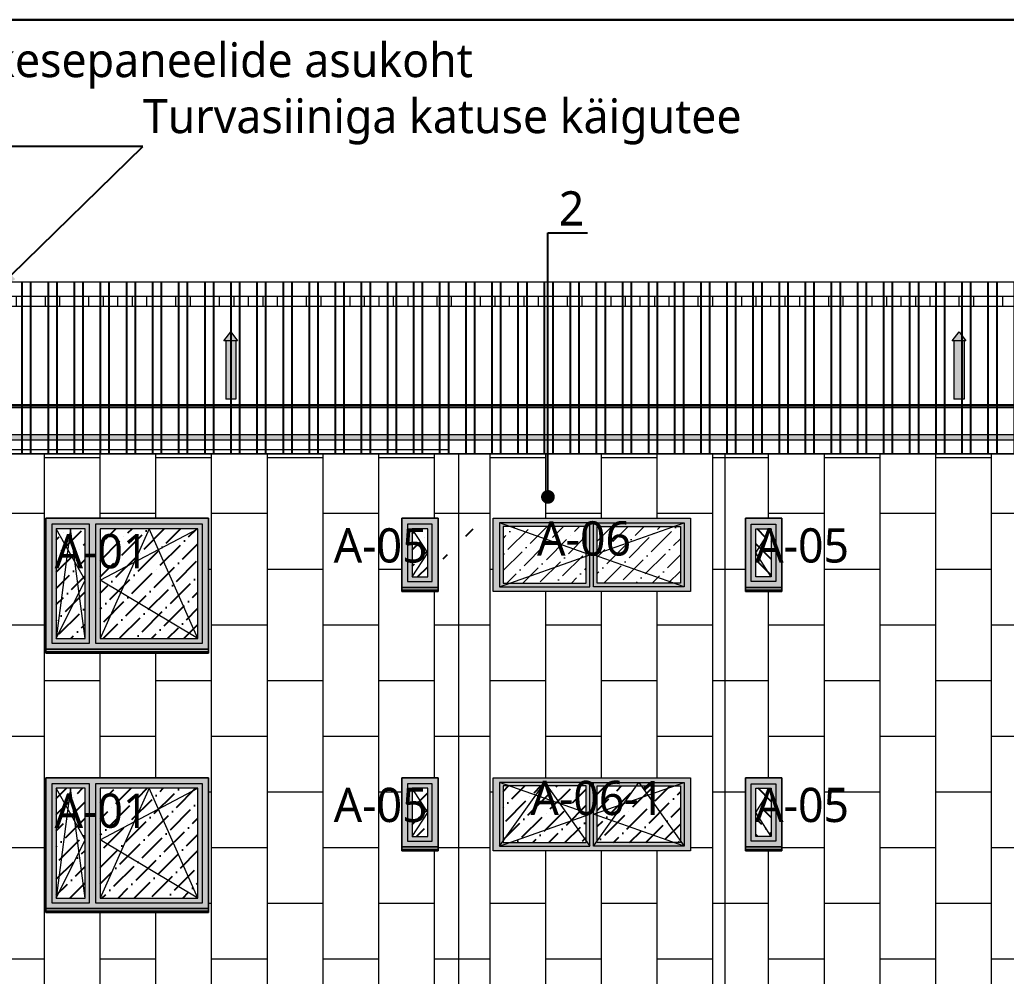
# Model space of a CAD drawing. Header units: millimetres. Extents: x 83708 to 840243643, y 645190 to 956201.
# Drawn here: x 343543 to 354340, y 810582 to 821051 of the extents above; entities that cross this region are included whole.
import ezdxf
from ezdxf import colors
from ezdxf.entities.mleader import LeaderData, LeaderLine
from ezdxf.math import Vec2, Vec3

# ---------------------------------------------------------------- set-up
doc = ezdxf.new("R2010")
doc.units = ezdxf.units.MM
for name, color, linetype in [('!ESP_Avatäited plaanil', 7, 'Continuous'), ('!ESP_Tekst', 7, 'Continuous'), ('!ESP_Viited', 7, 'Continuous')]:
    doc.layers.add(name, color=color, linetype=linetype)
for name, color, linetype, lineweight in [('!ESP_AVATÄITED VAADETEL', 7, 'Continuous', 9), ('!ESP_Fassaad', 7, 'Continuous', 9), ('!ESP_Konstruktsioon lõikes', 7, 'Continuous', 30), ('!ESP_Tsementkiudplaat', 9, 'Continuous', 0), ('OL.OL. KOSTRUKTSIOONID', 7, 'Continuous', 0), ('Sein', 7, 'Continuous', 9)]:
    doc.layers.add(name, color=color, linetype=linetype, lineweight=lineweight)
doc.layers.add('!ESP_no_print', color=252, linetype='Continuous', plot=False)
doc.layers.add('!ESP_Värvitoon_RR23', color=7, linetype='Continuous', true_color=0x45494e)
doc.layers.add('!ESP_Värvitoon_tumehall', color=7, linetype='Continuous', true_color=0x45494e)
doc.styles.add('Annotative', font='malgunsl.ttf', dxfattribs={"height": 2})
pattern_1 = [(45, (-62517.02, 229899.16), (66.2913, 243.068), [312.5, -62.5, 0, -62.5])]
pattern_2 = [(45, (-802, -1246.17), (66.2913, 243.068), [312.5, -62.5, 0, -62.5])]

# ---------------------------------------------------------------- blocks, each defined once
blk = doc.blocks.new('väikeaken')
at = {"linetype": 'ByBlock'}
blk.add_wipeout([(-54592, 228105), (-56372, 228105), (-56372, 226630), (-54592, 226630)], dxfattribs=at)
blk.add_wipeout([(-54592, 228105), (-56372, 228105), (-56372, 226630), (-54592, 226630)])
blk.add_wipeout([(-56372, 228105), (-54592, 228105), (-54592, 226630), (-56372, 226630)], dxfattribs=at)
blk.add_wipeout([(-54592, 228105), (-56372, 228105), (-56372, 226630), (-54592, 226630)])
at = {"layer": '!ESP_Värvitoon_tumehall'}
h = blk.add_hatch(color=256, dxfattribs=at)
h.dxf.hatch_style = 1
h.paths.add_polyline_path([(-54592, 228105), (-56372, 228105), (-56372, 226673), (-54592, 226673)])
h.paths.add_polyline_path([(-54657, 228040), (-54657, 226738), (-55827, 226738), (-55827, 228040)], flags=16)
h.paths.add_polyline_path([(-54707, 227990), (-54707, 226788), (-55777, 226788), (-55777, 227990)], flags=0)
h.paths.add_polyline_path([(-55892, 228040), (-55892, 226738), (-56307, 226738), (-56307, 228040)], flags=16)
h.paths.add_polyline_path([(-55942, 227990), (-55942, 226788), (-56257, 226788), (-56257, 227990)], flags=0)
h.paths.add_polyline_path([(-56100, 227990), (-56051, 227622), (-55942, 227427), (-56257, 226788)], flags=0)
h.paths.add_polyline_path([(-55242, 227990), (-54707, 226788), (-55777, 227427), (-55406, 227622)], flags=0)
h = blk.add_hatch(color=256, dxfattribs=at)
h.dxf.hatch_style = 1
h.paths.add_polyline_path([(-55892, 228040), (-56307, 228040), (-56307, 226738), (-55892, 226738)])
h.paths.add_polyline_path([(-55942, 227990), (-55942, 226788), (-56257, 226788), (-56257, 227990)], flags=16)
h.paths.add_polyline_path([(-54657, 228040), (-55827, 228040), (-55827, 226738), (-54657, 226738)])
h.paths.add_polyline_path([(-54707, 227990), (-54707, 226788), (-55777, 226788), (-55777, 227990)], flags=16)
h = blk.add_hatch(color=256, dxfattribs=at)
h.dxf.hatch_style = 1
h.paths.add_polyline_path([(-54592, 226673), (-56372, 226673), (-56372, 226644), (-54592, 226644)])
h.paths.add_polyline_path([(-54592, 226644), (-56372, 226644), (-56372, 226630), (-54592, 226630)])
h = blk.add_hatch()
h.set_pattern_fill('ANSI36', color=256, scale=1000)
h.set_pattern_definition([(45, (-56312.02, 226834.15), (66.291, 243.068), [312.5, -62.5, 0, -62.5])])
h.paths.add_polyline_path([(-56257, 227990), (-55942, 227990), (-55942, 226789), (-56257, 226788)])
h.paths.add_polyline_path([(-55777, 227990), (-54707, 227990), (-54707, 226788), (-55777, 226788)])
at = {"layer": '!ESP_AVATÄITED VAADETEL'}
for points in [[(-54592, 226630), (-56372, 226630), (-56372, 228105), (-54592, 228105)], [(-56372, 226630), (-54592, 226630), (-54592, 228105), (-56372, 228105)], [(-56372, 226644), (-54592, 226644), (-54592, 228105), (-56372, 228105)], [(-56372, 226673), (-54592, 226673), (-54592, 228105), (-56372, 228105)], [(-56307, 226738), (-55892, 226738), (-55892, 228040), (-56307, 228040)], [(-55827, 226738), (-54657, 226738), (-54657, 228040), (-55827, 228040)], [(-56257, 226788), (-55942, 226788), (-55942, 227990), (-56257, 227990)], [(-55777, 226788), (-54707, 226788), (-54707, 227990), (-55777, 227990)], [(-56372, 226644), (-54592, 226644), (-54592, 226673), (-56372, 226673)], [(-56372, 226630), (-54592, 226630), (-54592, 226644), (-56372, 226644)]]:
    blk.add_lwpolyline(points, close=True, dxfattribs=at)
for points in [[(-56257, 226788), (-55942, 227427), (-56257, 227990)], [(-55942, 226788), (-56100, 227990), (-56257, 226788)]]:
    blk.add_lwpolyline(points, dxfattribs=at)
at = {"layer": '!ESP_AVATÄITED VAADETEL', "ltscale": 15}
for points in [[(-54707, 226788), (-55242, 227990), (-55777, 226788)], [(-54707, 226788), (-55777, 227427), (-54707, 227990)]]:
    blk.add_lwpolyline(points, dxfattribs=at)
blk = doc.blocks.new('väike1')
blk.add_wipeout([(-1082065, 608631), (-1081666, 608631), (-1081666, 607831), (-1082065, 607831)])
blk.add_wipeout([(-1081666, 608631), (-1082065, 608631), (-1082065, 607831), (-1081666, 607831)])
at = {"layer": '!ESP_Värvitoon_tumehall'}
h = blk.add_hatch(color=256, dxfattribs=at)
h.dxf.hatch_style = 1
h.paths.add_polyline_path([(-1081666, 608631), (-1082065, 608631), (-1082065, 607874), (-1081666, 607874)])
h.paths.add_polyline_path([(-1081731, 608566), (-1081731, 607939), (-1082000, 607939), (-1082000, 608566)], flags=0)
h.paths.add_polyline_path([(-1081781, 608516), (-1081781, 607989), (-1081950, 607989), (-1081950, 608516)], flags=0)
h.paths.add_polyline_path([(-1081731, 608566), (-1082000, 608566), (-1082000, 607939), (-1081731, 607939)], flags=16)
h.paths.add_polyline_path([(-1081666, 607874), (-1082065, 607874), (-1082065, 607846), (-1081666, 607846)])
h.paths.add_polyline_path([(-1081666, 607846), (-1082065, 607846), (-1082065, 607831), (-1081666, 607831)])
h = blk.add_hatch(color=256, dxfattribs=at)
h.dxf.hatch_style = 1
h.paths.add_polyline_path([(-1081731, 608566), (-1082000, 608566), (-1082000, 607939), (-1081731, 607939)])
h.paths.add_polyline_path([(-1081781, 608516), (-1081781, 607989), (-1081950, 607989), (-1081950, 608516)], flags=16)
h = blk.add_hatch()
h.set_pattern_fill('ANSI36', color=256, scale=1000)
h.paths.add_polyline_path([(-1081950, 608516), (-1081565, 608516), (-1081565, 608189), (-1081950, 608189)])
h.paths.add_polyline_path([(-1081365, 608516), (-1080980, 608516), (-1080980, 608189), (-1081365, 608189)])
h = blk.add_hatch()
h.set_pattern_fill('ANSI36', color=256, scale=1000)
h.set_pattern_definition([(45, (-1082285.28, 607360.3), (66.291, 243.068), [312.5, -62.5, 0, -62.5])])
h.paths.add_polyline_path([(-1081781, 608516), (-1081950, 608516), (-1081950, 607989), (-1081781, 607989)])
at = {"layer": '!ESP_AVATÄITED VAADETEL'}
for points in [[(-1081666, 608631), (-1081666, 607831), (-1082065, 607831), (-1082065, 608631)], [(-1082065, 607831), (-1081666, 607831), (-1081666, 608631), (-1082065, 608631)], [(-1082065, 607874), (-1081666, 607874), (-1081666, 608631), (-1082065, 608631)], [(-1082000, 607939), (-1081731, 607939), (-1081731, 608566), (-1082000, 608566)], [(-1081950, 607989), (-1081781, 607989), (-1081781, 608516), (-1081950, 608516)], [(-1082065, 607846), (-1081666, 607846), (-1081666, 607874), (-1082065, 607874)], [(-1082065, 607831), (-1081666, 607831), (-1081666, 607846), (-1082065, 607846)]]:
    blk.add_lwpolyline(points, close=True, dxfattribs=at)
blk.add_lwpolyline([(-1081950, 607989), (-1081781, 608253), (-1081950, 608516)], dxfattribs=at)
blk = doc.blocks.new('A$C98751b2c')
at = {"layer": '!ESP_Värvitoon_tumehall'}
h = blk.add_hatch(color=256, dxfattribs=at)
h.dxf.hatch_style = 1
h.paths.add_polyline_path([(41600, 381), (0, 381), (0, 359), (41600, 359)])
h = blk.add_hatch(color=256, dxfattribs=at)
h.dxf.hatch_style = 1
h.paths.add_polyline_path([(41600, 0), (41600, 59), (0, 59), (0, 0)])
at = {"layer": '!ESP_Fassaad'}
for points in [[(41600, 0), (41600, 59), (0, 59), (0, 0)], [(41600, 0), (0, 0)]]:
    blk.add_lwpolyline(points, dxfattribs=at)
blk.add_lwpolyline([(0, 359), (41600, 359), (41600, 381), (0, 381)], close=True)
blk = doc.blocks.new('A$C445ea97a')
at = {"layer": '!ESP_Tsementkiudplaat', "true_color": 0x939598}
h = blk.add_hatch(dxfattribs=at)
h.set_pattern_fill('AR-B816', color=252, scale=3, angle=90)
h.paths.add_polyline_path([(0, 7224), (-2920, 7224), (-2920, -58), (0, -58)])
at = {"lineweight": 0}
blk.add_lwpolyline([(-2920, -58), (0, -58), (0, 7224), (-2920, 7224)], close=True, dxfattribs=at)
blk = doc.blocks.new('korisdoriaken')
blk.add_wipeout([(-61715, 231145), (-59555, 231145), (-59555, 230345), (-61715, 230345)])
at = {"layer": '!ESP_Värvitoon_tumehall'}
h = blk.add_hatch(color=256, dxfattribs=at)
h.dxf.hatch_style = 1
h.paths.add_polyline_path([(-59555, 231145), (-61715, 231145), (-61715, 230345), (-59555, 230345)])
h.paths.add_polyline_path([(-60655, 231095), (-60615, 231095), (-59625, 231095), (-59625, 230395), (-60615, 230395), (-60615, 231095), (-60655, 231095), (-60655, 230395), (-61645, 230395), (-61645, 231095)], flags=16)
h.paths.add_polyline_path([(-60695, 231055), (-60695, 230759), (-60655, 230745), (-60695, 230731), (-60695, 230435), (-61605, 230435), (-61605, 231055)], flags=0)
h.paths.add_polyline_path([(-60575, 231055), (-59665, 231055), (-59665, 230435), (-60575, 230435), (-60575, 230731), (-60615, 230745), (-60575, 230759)], flags=0)
h.paths.add_polyline_path([(-60655, 231095), (-61645, 231095), (-61532, 231055), (-60695, 231055), (-60695, 230759), (-60655, 230745)], flags=0)
h.paths.add_polyline_path([(-59625, 231095), (-60615, 231095), (-60615, 230745), (-60575, 230759), (-60575, 231055), (-59738, 231055)], flags=0)
h = blk.add_hatch(color=256, dxfattribs=at)
h.dxf.hatch_style = 1
h.paths.add_polyline_path([(-60655, 231095), (-61645, 231095), (-61645, 230395), (-60655, 230395)])
h.paths.add_polyline_path([(-60695, 231055), (-60695, 230435), (-61605, 230435), (-61605, 231055)], flags=16)
h = blk.add_hatch(color=256, dxfattribs=at)
h.dxf.hatch_style = 1
h.paths.add_polyline_path([(-59625, 231095), (-60615, 231095), (-60615, 230395), (-59625, 230395)])
h.paths.add_polyline_path([(-59665, 231055), (-59665, 230435), (-60575, 230435), (-60575, 231055)], flags=16)
h = blk.add_hatch()
h.set_pattern_fill('ANSI36', color=256, scale=1000)
h.set_pattern_definition(pattern_1)
h.paths.add_polyline_path([(-60695, 231055), (-61605, 231055), (-61605, 230435), (-60695, 230435)])
h = blk.add_hatch()
h.set_pattern_fill('ANSI36', color=256, scale=1000)
h.set_pattern_definition(pattern_1)
h.paths.add_polyline_path([(-60575, 231055), (-59665, 231055), (-59665, 230435), (-60575, 230435)])
at = {"layer": '!ESP_AVATÄITED VAADETEL'}
for points in [[(-61715, 230655), (-61715, 231145)], [(-61645, 230395), (-60655, 230745), (-61645, 231095)], [(-59625, 230395), (-60615, 230745), (-59625, 231095)]]:
    blk.add_lwpolyline(points, dxfattribs=at)
for points in [[(-61715, 231145), (-59555, 231145), (-59555, 230345), (-61715, 230345)], [(-60655, 230395), (-60655, 231095), (-61645, 231095), (-61645, 230395)], [(-60695, 230435), (-60695, 231055), (-61605, 231055), (-61605, 230435)], [(-60615, 230395), (-60615, 231095), (-59625, 231095), (-59625, 230395)], [(-60575, 230435), (-60575, 231055), (-59665, 231055), (-59665, 230435)]]:
    blk.add_lwpolyline(points, close=True, dxfattribs=at)
at = {"lineweight": 0}
blk.add_line((-60655, 231095), (-60615, 231095), dxfattribs=at)
blk = doc.blocks.new('_Dot')
at = {"color": 0, "linetype": 'ByBlock', "lineweight": -2}
blk.add_line((-0.5, 0), (-1, 0), dxfattribs=at)
at = {"color": 0, "linetype": 'ByBlock', "const_width": 0.5}
blk.add_lwpolyline([(-0.25, 0, 1), (0.25, 0, 1)], format="xyb", close=True, dxfattribs=at)
blk = doc.blocks.new('A$Ccff3d224')
at = {"layer": '!ESP_Avatäited plaanil'}
h = blk.add_hatch(color=256, dxfattribs=at)
h.dxf.hatch_style = 1
h.set_gradient(color1=(199, 200, 202), color2=(99, 100, 102))
h.paths.add_polyline_path([(0, 998), (-75, 900), (75, 900)])
h.paths.add_polyline_path([(55, 900), (-55, 900), (-55, 261), (55, 261)])
at = {"layer": '!ESP_Fassaad'}
for points in [[(-75, 900), (0, 998), (75, 900)], [(-75, 900), (0, 998), (75, 900)], [(-75, 900), (0, 998), (75, 900)], [(75, 900), (-75, 900)], [(75, 900), (-75, 900)], [(75, 900), (-75, 900)], [(-55, 900), (-55, 261)], [(-55, 900), (-55, 261)], [(-55, 900), (-55, 261)], [(55, 900), (55, 261)], [(55, 900), (55, 261)], [(55, 900), (55, 261)], [(55, 261), (-55, 261)], [(55, 261), (-55, 261)], [(55, 261), (-55, 261)]]:
    blk.add_lwpolyline(points, dxfattribs=at)
blk = doc.blocks.new('A$C32051452')
blk.add_wipeout([(0, 0), (2160, 0), (2160, -800), (0, -800)])
at = {"layer": '!ESP_Värvitoon_tumehall'}
h = blk.add_hatch(color=256, dxfattribs=at)
h.dxf.hatch_style = 1
h.paths.add_polyline_path([(0, 0), (0, -800), (2160, -800), (2160, 0)])
h.paths.add_polyline_path([(1060, -50), (1100, -50), (2090, -50), (2090, -750), (1100, -750), (1100, -50), (1060, -50), (1060, -750), (70, -750), (70, -50)], flags=16)
h.paths.add_polyline_path([(1020, -90), (1020, -386), (1060, -400), (1020, -414), (1020, -710), (110, -710), (110, -90)], flags=0)
h.paths.add_polyline_path([(1140, -90), (2050, -90), (2050, -710), (1140, -710), (1140, -414), (1100, -400), (1140, -386)], flags=0)
h.paths.add_polyline_path([(1060, -50), (70, -50), (183, -90), (1020, -90), (1020, -386), (1060, -400)], flags=0)
h.paths.add_polyline_path([(1977, -90), (2090, -50), (1100, -50), (1100, -400), (1140, -386), (1140, -90)], flags=0)
h = blk.add_hatch(color=256, dxfattribs=at)
h.dxf.hatch_style = 1
h.paths.add_polyline_path([(1060, -50), (70, -50), (70, -750), (1060, -750)])
h.paths.add_polyline_path([(1020, -90), (1020, -710), (110, -710), (110, -90)], flags=16)
h = blk.add_hatch(color=256, dxfattribs=at)
h.dxf.hatch_style = 1
h.paths.add_polyline_path([(2090, -50), (1100, -50), (1100, -750), (2090, -750)])
h.paths.add_polyline_path([(2050, -90), (2050, -710), (1140, -710), (1140, -90)], flags=16)
h = blk.add_hatch()
h.set_pattern_fill('ANSI36', color=256, scale=1000)
h.set_pattern_definition(pattern_2)
h.paths.add_polyline_path([(1020, -90), (110, -90), (110, -710), (1020, -710)])
h = blk.add_hatch()
h.set_pattern_fill('ANSI36', color=256, scale=1000)
h.set_pattern_definition(pattern_2)
h.paths.add_polyline_path([(1140, -90), (2050, -90), (2050, -710), (1140, -710)])
at = {"layer": '!ESP_AVATÄITED VAADETEL'}
for points in [[(0, 0), (2160, 0), (2160, -800), (0, -800)], [(1060, -750), (1060, -50), (70, -50), (70, -750)], [(1020, -710), (1020, -90), (110, -90), (110, -710)], [(1100, -750), (1100, -50), (2090, -50), (2090, -750)], [(1140, -710), (1140, -90), (2050, -90), (2050, -710)]]:
    blk.add_lwpolyline(points, close=True, dxfattribs=at)
for points in [[(0, -490), (0, 0)], [(70, -750), (1060, -400), (70, -50)], [(70, -750), (565, -50), (1060, -750)], [(2090, -750), (1100, -400), (2090, -50)], [(1100, -750), (1595, -50), (2090, -750)]]:
    blk.add_lwpolyline(points, dxfattribs=at)
at = {"lineweight": 0}
blk.add_line((1060, -50), (1100, -50), dxfattribs=at)

msp = doc.modelspace()

# ---------------------------------------------------------------- hatches: boundary and pattern name
at = {"layer": '!ESP_Tsementkiudplaat', "true_color": 0xc7c8ca}
h = msp.add_hatch(dxfattribs=at)
h.set_pattern_fill('AR-B816', color=9, scale=3, angle=90)
h.paths.add_polyline_path([(356883.7, 816300.9), (316483.7, 816300.9), (316483.7, 807069.8), (322138.7, 807069.8), (322138.7, 808556), (322038.9, 808556), (322038.9, 809026), (324958.8, 809026.3), (324958.7, 808556), (324858.8, 808556), (324858.7, 807069.8), (334003.4, 807069.8), (335233.7, 807069.8), (335233.8, 808556), (335133.9, 808556), (335134, 809026), (338053.9, 809026.3), (338053.8, 808556), (337953.8, 808556), (337953.7, 807069.8), (348443.8, 807069.8), (348443.8, 808556), (348343.9, 808556), (348344.1, 809026.2), (351264, 809026.2), (351263.9, 808556), (351163.8, 808556), (351163.8, 807069.8), (356883.7, 807069.8)])
at = {"layer": '!ESP_Värvitoon_RR23', "true_color": 0x000000}
h = msp.add_hatch(dxfattribs=at)
h.set_pattern_fill('ANSI32', color=18, scale=30, angle=45)
h.set_pattern_definition([(90, (-481675.35, -104995.34), (-285.75, 0), []), (90, (-481580.1, -104900.1), (-285.75, 0), [])])
h.paths.add_polyline_path([(357483.7, 818178.9), (315883.7, 818178.9), (315883.7, 816300.9), (357483.7, 816300.9)])
at = {"layer": 'OL.OL. KOSTRUKTSIOONID'}
h = msp.add_hatch(dxfattribs=at)
h.set_pattern_fill('LINE', color=256, scale=50, angle=90)
h.set_pattern_definition([(90, (-481675.35, -105062.44), (-158.75, 1e-14), [])])
h.paths.add_polyline_path([(315883.7, 817916), (357483.7, 817914.9), (357483.7, 818020.3), (315883.7, 818021.3)])

# ---------------------------------------------------------------- linework, layer by layer
at = {"layer": '!ESP_Fassaad'}
msp.add_lwpolyline([(315883.7, 816300.9), (357483.7, 816300.9), (357483.7, 818178.9), (315883.7, 818178.9)], close=True, dxfattribs=at)
for points in [[(357283.7, 818178.9), (351436.5, 818178.9)], [(337463.7, 816346.7), (348225, 816346.7)], [(337463.7, 816346.7), (348225, 816346.7)], [(351163.8, 807069.8), (356883.7, 807069.8), (356883.7, 816300.9), (316483.7, 816300.9), (316483.7, 807069.8), (322128.2, 807069.8)]]:
    msp.add_lwpolyline(points, dxfattribs=at)
at = {"layer": '!ESP_Konstruktsioon lõikes', "lineweight": 20}
msp.add_lwpolyline([(315883.7, 817916), (357483.7, 817914.9), (357483.7, 818020.3), (315883.7, 818021.3)], close=True, dxfattribs=at)
at = {"layer": '!ESP_no_print'}
for points in [[(305249.6, 779500.6), (363749.6, 779500.6), (363749.6, 821050.6), (305249.6, 821050.6)], [(305249.6, 821050.6), (363749.6, 821050.6), (363749.6, 779500.6), (305249.6, 779500.6)]]:
    msp.add_lwpolyline(points, close=True, dxfattribs=at)

# ---------------------------------------------------------------- block references
at = {"color": 6}
for p in [(345852.3, 816636.9, 2700), (353822.8, 816637.1)]:
    msp.add_blockref('A$Ccff3d224', p, dxfattribs=at)
at = {"lineweight": 0}
msp.add_blockref('A$C98751b2c', (315883.7, 816450.4), dxfattribs=at)

# ---------------------------------------------------------------- texts
at = {"layer": '!ESP_Tekst', "insert": (344077, 815416.5), "char_height": 375, "width": 1016.405, "attachment_point": 1, "style": 'Annotative'}
msp.add_mtext('{\\fMalgun Gothic Semilight|b0|i0|c0|p34;A-02}', dxfattribs=at)

# ---------------------------------------------------------------- leaders
at = {"layer": '!ESP_Viited'}
ml = msp.add_multileader_mtext('Standard', dxfattribs=at)
ml.set_content('Päikesepaneelide asukoht', color=256, style='Annotative')
ml.set_leader_properties()
ml.build(insert=Vec2(0, 0))
ml.multileader.update_dxf_attribs({"text_left_attachment_type": 5, "text_right_attachment_type": 5, "dogleg_length": 0, "arrow_head_size": 375, "scale": 150})
ctx = ml.context
ctx.base_point, ctx.scale, ctx.char_height, ctx.arrow_head_size, ctx.landing_gap_size, ctx.plane_origin = Vec3(342534.8, 820277.7), 150, 375, 375, 0, Vec3(344256.1, 818243.5)
ctx.left_attachment, ctx.right_attachment = 5, 5
notes = []
notes.append((ctx, [(0, (1, 1, 0), (342534.8, 820277.7), (1, 0), 0, [(0, [(341167.7, 817589.2)], 0, [])])]))
ctx.mtext.insert, ctx.mtext.flow_direction = Vec3(342534.8, 820797.3), 5
ml = msp.add_multileader_mtext('Standard', dxfattribs=at)
ml.set_content('Turvasiiniga katuse käigutee', color=256, style='Annotative')
ml.set_leader_properties()
ml.build(insert=Vec2(0, 0))
ml.multileader.update_dxf_attribs({"text_left_attachment_type": 5, "text_right_attachment_type": 5, "dogleg_length": 0, "arrow_head_size": 375, "scale": 150})
ctx = ml.context
ctx.base_point, ctx.scale, ctx.char_height, ctx.arrow_head_size, ctx.landing_gap_size, ctx.plane_origin = Vec3(344891.1, 819661.8), 150, 375, 375, 0, Vec3(346612.4, 817627.6)
ctx.left_attachment, ctx.right_attachment = 5, 5
notes.append((ctx, [(0, (1, 1, 0), (344891.1, 819661.8), (1, 0), 0, [(0, [(343181.9, 817993.8)], 0, [])])]))
ctx.mtext.insert, ctx.mtext.flow_direction = Vec3(344891.1, 820184.2), 5
ml = msp.add_multileader_mtext('Standard', dxfattribs=at)
ml.set_content('2', color=256, style='Annotative')
ml.set_leader_properties()
ml.set_arrow_properties(name='DOT')
ml.build(insert=Vec2(0, 0))
ml.multileader.update_dxf_attribs({"has_text_frame": 1, "text_left_attachment_type": 5, "text_right_attachment_type": 5, "dogleg_length": 0, "arrow_head_size": 150, "scale": 150})
ctx = ml.context
ctx.base_point, ctx.scale, ctx.char_height, ctx.arrow_head_size, ctx.landing_gap_size, ctx.plane_origin = Vec3(349321.9, 818717.2), 150, 375, 150, 150, Vec3(349557.1, 821608.4)
ctx.left_attachment, ctx.right_attachment, ctx.text_align_type = 5, 5, 1
notes.append((ctx, [(0, (1, 1, 0), (349321.9, 818717.2), (1, 0), 0, [(0, [(349324, 815828.6)], 0, [])])]))
ctx.mtext.insert, ctx.mtext.alignment, ctx.mtext.line_spacing_factor, ctx.mtext.flow_direction = Vec3(349581.6, 819173.6), 2, 0.3, 5
for ctx, leaders in notes:
    for number, flags, end, landing, length, lines in leaders:
        leader = LeaderData()
        leader.index, (leader.has_last_leader_line, leader.has_dogleg_vector, leader.attachment_direction) = number, flags
        leader.last_leader_point, leader.dogleg_vector, leader.dogleg_length = Vec3(end), Vec3(landing), length
        for number, points, colour, breaks in lines:
            line = LeaderLine()
            line.index, line.vertices, line.color, line.breaks = number, Vec3.list(points), colors.encode_raw_color(colour), breaks
            leader.lines.append(line)
        ctx.leaders.append(leader)

# ---------------------------------------------------------------- next in the draw order: block references
for name, p in [('väikeaken', (400200.8, 587489.5)), ('väike1', (1429789, 206963.3)), ('väikeaken', (400200.8, 584649.5)), ('väike1', (1429789, 204123.3))]:
    msp.add_blockref(name, p)
at = {"xscale": -1}
for p in [(-730181.4, 206963.3), (-730181.4, 204123.3)]:
    msp.add_blockref('väike1', p, dxfattribs=at)

# ---------------------------------------------------------------- next in the draw order: linework, layer by layer
at = {"layer": '!ESP_Fassaad'}
msp.add_lwpolyline([(324858.7, 807069.8), (335233.7, 807069.8), (335233.8, 808556), (335133.9, 808556), (335134, 809026), (338053.9, 809026.3), (338053.8, 808556), (337953.8, 808556), (337953.7, 807069.8), (348443.8, 807069.8), (348443.8, 808556), (348343.9, 808556), (348344.1, 809026.2), (351264, 809026.2), (351263.9, 808556), (351163.8, 808556), (351163.8, 807069.8), (356883.7, 807069.8), (356883.7, 816300.9), (316483.7, 816300.9)], dxfattribs=at)

# ---------------------------------------------------------------- next in the draw order: block references
at = {"lineweight": 0}
msp.add_blockref('A$C445ea97a', (351263.8, 809076.8), dxfattribs=at)

# ---------------------------------------------------------------- next in the draw order: texts
at = {"layer": '!ESP_Tekst', "char_height": 375, "width": 1016.405, "attachment_point": 1, "style": 'Annotative'}
for s, insert in [('A-05', (346979.4, 815485)), ('A-05', (351591.6, 815485)), ('A-01', (343924.6, 815421.8)), ('A-01', (343924.6, 812581.8)), ('A-05', (346979.4, 812645)), ('A-05', (351591.6, 812645))]:
    msp.add_mtext(s, dxfattribs=dict(at, insert=insert))

# ---------------------------------------------------------------- next in the draw order: block references
msp.add_blockref('A$C32051452', (348723.8, 812754.8))
at = {"layer": 'Sein'}
msp.add_blockref('korisdoriaken', (410438.8, 584449.5), dxfattribs=at)

# ---------------------------------------------------------------- next in the draw order: texts
at = {"layer": '!ESP_Tekst', "char_height": 375, "width": 1016.405, "attachment_point": 1, "style": 'Annotative'}
for s, insert in [('{\\fMalgun Gothic Semilight|b0|i0|c0|p34;A-06}', (349205.1, 815561.2)), ('A-06-1', (349132.4, 812721.2))]:
    msp.add_mtext(s, dxfattribs=dict(at, insert=insert))

doc.saveas('drawing.dxf')
